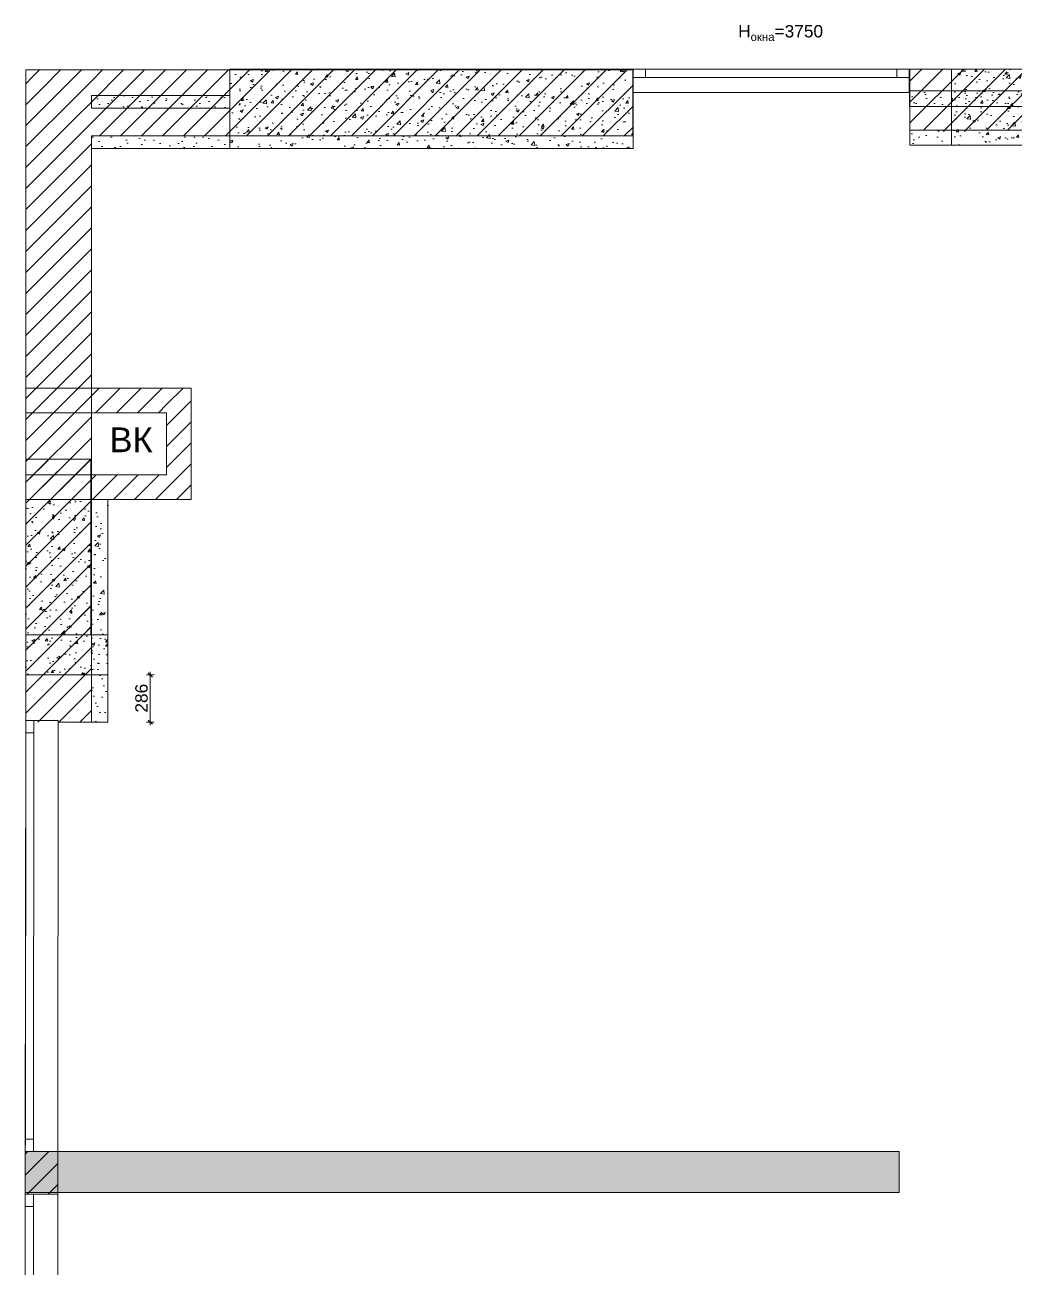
# Model space of a CAD drawing. Header units: millimetres. Extents: x 2336463 to 2579121, y 595385 to 778077.
# Drawn here: x 2422312 to 2428312, y 710178 to 717715 of the extents above; entities that cross this region are included whole.
import ezdxf

# ---------------------------------------------------------------- set-up
doc = ezdxf.new("R2010")
doc.units = ezdxf.units.MM
doc.header["$MEASUREMENT"] = 0
for name, color, linetype, lineweight in [('+возводимые стены шриховка_Ном._пера__1', 7, 'Continuous', 13), ('Окна ARCHICAD_Ном._пера__1', 7, 'Continuous', 13), ('сит план_Ном._пера__1', 7, 'Continuous', 13)]:
    doc.layers.add(name, color=color, linetype=linetype, lineweight=lineweight)
for name, color, linetype, lineweight, true_color in [('+возводимые стены шриховка_Ном._пера__183', 7, 'Continuous', 0, 0xe8e8e8), ('+размер возводимые стены_Ном._пера__242', 7, 'Continuous', 13, 0x1b55b5), ('сит план_Ном._пера__87', 7, 'Continuous', 20, 0x6a6a6a)]:
    doc.layers.add(name, color=color, linetype=linetype, lineweight=lineweight, true_color=true_color)
doc.layers.add('+размер возводимые стены', color=7, linetype='Continuous')
doc.layers.add('сит план', color=7, linetype='Continuous')
doc.styles.add('СГЕНЕРИР_СТИЛЬ_1', font='arial.ttf')
doc.dimstyles.new('СГЕНЕРИР_СТИЛЬ__2', dxfattribs={"dimtxt": 75, "dimasz": 23.75, "dimexe": 0.18, "dimexo": 300, "dimgap": 0, "dimtad": 1, "dimdec": 0, "dimzin": 0, "dimdsep": 46, "dimtxsty": 'СГЕНЕРИР_СТИЛЬ_1', "dimblk": 'ARROWHEAD_6', "dimblk1": 'ARROWHEAD_6', "dimblk2": 'ARROWHEAD_6', "dimcen": 0.09, "dimclrd": 256, "dimclre": 256, "dimclrt": 256, "dimazin": 0, "dimtfac": 1, "dimtdec": 4, "dimtmove": 0, "dimatfit": 3, "dimfxl": 0, "dimtolj": 1, "dimtzin": 0, "dimarcsym": 0})
pattern_1 = [(45, (2086872.015, 585988.686), (-55.684659, 55.684659), [0, -52.5, 0, -78.75]), (110, (2087047.015, 585988.686), (74.000794, 26.934086), [0, -38.5, 0, -66.5])]
pattern_2 = [(45, (2086872.015, 585813.69), (-63.639609, 63.639609), [])]
pattern_3 = [(50, (2086872.01, 585813.69), (-182.18467, 15.939086), [19.05, -209.55]), (355, (2086872.01, 585813.69), (-35.24342, 191.05685), [15.24, -167.64058]), (100.451445, (2086887.2, 585812.36), (146.94125, 175.11775), [16.19001, -178.09024]), (46.1842, (2086872.01, 585864.49), (-271.07904, 42.04233), [28.575, -314.325]), (96.63556, (2086894.6, 585860.98), (237.40413, 247.42612), [24.28502, -267.1356]), (351.18415, (2086872.01, 585864.49), (237.40413, 247.42612), [22.85997, -251.45973]), (21, (2086897.41, 585851.79), (-151.61439, 102.2652), [19.05, -209.55]), (326, (2086897.41, 585851.79), (61.80203, 184.18797), [15.24, -167.64]), (71.451445, (2086910.05, 585843.26), (213.41642, 81.92277), [16.19001, -178.08994]), (37.5, (2086872.015, 585813.686), (3.088603, 84.555039), [0, -165.608, 0, -170.18, 0, -168.275]), (7.5, (2086872.015, 585813.69), (66.819663, 100.180575), [0, -97.028, 0, -161.798, 0, -64.135]), (327.5, (2086815.37, 585813.686), (-135.590595, 5.728744), [0, -63.5, 0, -198.12, 0, -262.89]), (317.5, (2086789.97, 585813.69), (148.12918, 25.42649), [0, -82.55, 0, -131.572, 0, -186.69])]

# ---------------------------------------------------------------- blocks, each defined once
blk = doc.blocks.new('Окно 25_14')
at = {"layer": 'Окна ARCHICAD_Ном._пера__1', "color": 7, "linetype": 'Continuous', "lineweight": 13}
for p, q in [((-837.5, 0), (837.5, 0)), ((-837.5, 0), (-762.5, 0)), ((-837.5, 0), (-837.5, -50)), ((-837.5, 0), (-837.5, -50)), ((-762.5, 0), (-762.5, -50)), ((-762.5, 0), (762.5, 0)), ((762.5, -50), (762.5, 0)), ((762.5, 0), (837.5, 0)), ((837.5, 0), (837.5, -50)), ((837.5, 0), (837.5, -50)), ((-762.5, -50), (-837.5, -50)), ((-837.5, -50), (-837.5, -140)), ((762.5, -50), (-762.5, -50)), ((837.5, -50), (762.5, -50)), ((837.5, -50), (837.5, -140)), ((-837.5, -140), (837.5, -140))]:
    blk.add_line(p, q, dxfattribs=at)
blk = doc.blocks.new('Стена_812', base_point=(2427679.9, 717445.8))
at = {"layer": 'сит план_Ном._пера__87', "linetype": 'Continuous', "lineweight": 20, "true_color": 0x6a6a6a}
h = blk.add_hatch(dxfattribs=at)
h.set_pattern_fill('Блоки_Бетонные_Эффективные', color=251, style=0, pattern_type=2)
h.set_pattern_definition(pattern_2)
h.paths.add_polyline_path([(2426000.9, 717445.8), (2426000.9, 717305.8), (2426000.9, 717305.8), (2426000.9, 717445.8)])
h = blk.add_hatch(dxfattribs=at)
h.set_pattern_fill('Блоки_Бетонные_Эффективные', color=251, style=0, pattern_type=2)
h.set_pattern_definition(pattern_2)
h.paths.add_polyline_path([(2427679.9, 717445.8), (2427675.9, 717445.8), (2427675.9, 717305.8), (2427679.9, 717305.8)])
at = {"layer": 'сит план_Ном._пера__1', "color": 7, "linetype": 'Continuous', "lineweight": 13}
for p, q in [((2426000.9, 717445.8), (2426000.9, 717395.8)), ((2427675.9, 717445.8), (2427675.9, 717395.8)), ((2426000.9, 717395.8), (2426000.9, 717305.8)), ((2427675.9, 717395.8), (2427675.9, 717305.8))]:
    blk.add_line(p, q, dxfattribs=at)
at = {"layer": 'сит план_Ном._пера__1', "color": 7, "linetype": 'Continuous', "lineweight": 13, "flags": 128}
for points in [[(2426000.9, 717445.8), (2426000.9, 717445.8)], [(2426000.9, 717445.8), (2426000.9, 717305.8)], [(2427679.9, 717445.8), (2427675.9, 717445.8)], [(2427679.9, 717305.8), (2427679.9, 717445.8)], [(2427675.9, 717305.8), (2427679.9, 717305.8)]]:
    blk.add_lwpolyline(points, dxfattribs=at)
at = {"layer": 'Окна ARCHICAD_Ном._пера__1', "color": 7, "linetype": 'Continuous', "lineweight": 13, "xscale": -1, "zscale": 1000}
blk.add_blockref('Окно 25_14', (2426838.4, 717445.8), dxfattribs=at)
blk = doc.blocks.new('Стена_813', base_point=(2425998.7, 717441.8))
at = {"layer": 'сит план_Ном._пера__87', "linetype": 'Continuous', "lineweight": 20, "true_color": 0x6a6a6a}
h = blk.add_hatch(dxfattribs=at)
h.set_pattern_fill('Блоки_Бетонные_Эффективные', color=251, style=0, pattern_type=2)
h.set_pattern_definition(pattern_2)
h.paths.add_polyline_path([(2422318, 717041.8), (2422716, 717041.8), (2422318, 717441.8)])
h = blk.add_hatch(dxfattribs=at)
h.set_pattern_fill('Блоки_Бетонные_Эффективные', color=251, style=0, pattern_type=2)
h.set_pattern_definition(pattern_2)
h.paths.add_polyline_path([(2422318.1, 717441.8), (2422318, 717441.8), (2422318.1, 717441.7)])
h = blk.add_hatch(dxfattribs=at)
h.set_pattern_fill('Блоки_Бетонные_Эффективные', color=251, style=0, pattern_type=2)
h.set_pattern_definition(pattern_2)
h.paths.add_polyline_path([(2422318.1, 717441.8), (2422318.1, 717441.7), (2422716, 717041.8), (2422716, 717441.8)])
h = blk.add_hatch(dxfattribs=at)
h.set_pattern_fill('Блоки_Бетонные_Эффективные', color=251, style=0, pattern_type=2)
h.set_pattern_definition(pattern_2)
h.paths.add_polyline_path([(2422716, 717041.8), (2425998.7, 717041.8), (2425998.7, 717441.8), (2422716, 717441.8)])
at = {"layer": 'сит план_Ном._пера__1', "color": 7, "linetype": 'Continuous', "lineweight": 13, "flags": 128}
for points in [[(2422318, 717441.8), (2422318, 717041.8)], [(2425998.7, 717441.8), (2422318, 717441.8)], [(2425998.7, 717041.8), (2425998.7, 717441.8)], [(2422716, 717041.8), (2425998.7, 717041.8)]]:
    blk.add_lwpolyline(points, dxfattribs=at)
blk = doc.blocks.new('Стена_814', base_point=(2422318, 715081))
at = {"layer": 'сит план_Ном._пера__87', "linetype": 'Continuous', "lineweight": 20, "true_color": 0x6a6a6a}
h = blk.add_hatch(dxfattribs=at)
h.set_pattern_fill('Блоки_Бетонные_Эффективные', color=251, style=0, pattern_type=2)
h.set_pattern_definition(pattern_2)
h.paths.add_polyline_path([(2422318, 715081), (2422318, 714015.3), (2422713, 714015.3), (2422713, 715081)])
at = {"layer": 'сит план_Ном._пера__1', "color": 7, "linetype": 'Continuous', "lineweight": 13, "flags": 128}
for points in [[(2422318, 715081), (2422318, 714015.3)], [(2422713, 715081), (2422318, 715081)], [(2422713, 714015.3), (2422713, 715081)], [(2422318, 714015.3), (2422713, 714015.3)]]:
    blk.add_lwpolyline(points, dxfattribs=at)
blk = doc.blocks.new('Стена_815', base_point=(2422318, 715512.1))
at = {"layer": 'сит план_Ном._пера__87', "linetype": 'Continuous', "lineweight": 20, "true_color": 0x6a6a6a}
h = blk.add_hatch(dxfattribs=at)
h.set_pattern_fill('Блоки_Бетонные_Эффективные', color=251, style=0, pattern_type=2)
h.set_pattern_definition(pattern_2)
h.paths.add_polyline_path([(2423171, 715512.1), (2422318, 715512.1), (2422318, 715362.1), (2423171, 715362.1)])
h = blk.add_hatch(dxfattribs=at)
h.set_pattern_fill('Блоки_Бетонные_Эффективные', color=251, style=0, pattern_type=2)
h.set_pattern_definition(pattern_2)
h.paths.add_polyline_path([(2423171, 715362.1), (2423321, 715362.1), (2423321, 715512.1)])
h = blk.add_hatch(dxfattribs=at)
h.set_pattern_fill('Блоки_Бетонные_Эффективные', color=251, style=0, pattern_type=2)
h.set_pattern_definition(pattern_2)
h.paths.add_polyline_path([(2423171, 715362.1), (2423321, 715512.1), (2423171, 715512.1)])
at = {"layer": 'сит план_Ном._пера__1', "color": 7, "linetype": 'Continuous', "lineweight": 13, "flags": 128}
for points in [[(2423321, 715512.1), (2422318, 715512.1)], [(2422318, 715512.1), (2422318, 715362.1)], [(2423321, 715512.1), (2423321, 715362.1)], [(2422318, 715362.1), (2423171, 715362.1)]]:
    blk.add_lwpolyline(points, dxfattribs=at)
blk = doc.blocks.new('Стена_816', base_point=(2423321, 715512.1))
at = {"layer": 'сит план_Ном._пера__87', "linetype": 'Continuous', "lineweight": 20, "true_color": 0x6a6a6a}
h = blk.add_hatch(dxfattribs=at)
h.set_pattern_fill('Блоки_Бетонные_Эффективные', color=251, style=0, pattern_type=2)
h.set_pattern_definition(pattern_2)
h.paths.add_polyline_path([(2423171, 715362.1), (2423171, 714986), (2423321, 714986), (2423321, 715362.1)])
h = blk.add_hatch(dxfattribs=at)
h.set_pattern_fill('Блоки_Бетонные_Эффективные', color=251, style=0, pattern_type=2)
h.set_pattern_definition(pattern_2)
h.paths.add_polyline_path([(2423171, 714836), (2423321, 714836), (2423171, 714986)])
h = blk.add_hatch(dxfattribs=at)
h.set_pattern_fill('Блоки_Бетонные_Эффективные', color=251, style=0, pattern_type=2)
h.set_pattern_definition(pattern_2)
h.paths.add_polyline_path([(2423171, 714986), (2423321, 714836), (2423321, 714986)])
at = {"layer": 'сит план_Ном._пера__1', "color": 7, "linetype": 'Continuous', "lineweight": 13, "flags": 128}
for points in [[(2423171, 715362.1), (2423171, 714986)], [(2423321, 714836), (2423321, 715362.1)], [(2423321, 714836), (2423171, 714836)]]:
    blk.add_lwpolyline(points, dxfattribs=at)
blk = doc.blocks.new('Стена_817', base_point=(2423321, 714836))
at = {"layer": 'сит план_Ном._пера__87', "linetype": 'Continuous', "lineweight": 20, "true_color": 0x6a6a6a}
h = blk.add_hatch(dxfattribs=at)
h.set_pattern_fill('Блоки_Бетонные_Эффективные', color=251, style=0, pattern_type=2)
h.set_pattern_definition(pattern_2)
h.paths.add_polyline_path([(2423171, 714986), (2422318, 714986), (2422318, 714836), (2423171, 714836)])
at = {"layer": 'сит план_Ном._пера__1', "color": 7, "linetype": 'Continuous', "lineweight": 13, "flags": 128}
for points in [[(2423171, 714986), (2422318, 714986)], [(2422318, 714836), (2422318, 714986)], [(2422318, 714836), (2423171, 714836)]]:
    blk.add_lwpolyline(points, dxfattribs=at)
blk = doc.blocks.new('Стена_818', base_point=(2422318, 717441.8))
at = {"layer": 'сит план_Ном._пера__87', "linetype": 'Continuous', "lineweight": 20, "true_color": 0x6a6a6a}
h = blk.add_hatch(dxfattribs=at)
h.set_pattern_fill('Блоки_Бетонные_Эффективные', color=251, style=0, pattern_type=2)
h.set_pattern_definition(pattern_2)
h.paths.add_polyline_path([(2422318, 717041.8), (2422317.7, 713485.4), (2422715.7, 713485.2), (2422716, 717041.8)])
at = {"layer": 'сит план_Ном._пера__1', "color": 7, "linetype": 'Continuous', "lineweight": 13, "flags": 128}
for points in [[(2422318, 717041.8), (2422317.7, 713485.4)], [(2422715.7, 713485.2), (2422716, 717041.8)], [(2422715.7, 713485.2), (2422514.7, 713485.3)]]:
    blk.add_lwpolyline(points, dxfattribs=at)
blk = doc.blocks.new('Окно 25_3')
at = {"layer": 'Окна ARCHICAD_Ном._пера__1', "color": 7, "linetype": 'Continuous', "lineweight": 13}
for p, q in [((-1307.5, 0), (1307.5, 0)), ((-1307.5, 0), (-1232.5, 0)), ((-1307.5, 0), (-1307.5, -50)), ((-1307.5, 0), (-1307.5, -50)), ((-1232.5, 0), (-1232.5, -50)), ((-1232.5, 0), (1232.5, 0)), ((1232.5, -50), (1232.5, 0)), ((1232.5, 0), (1307.5, 0)), ((1307.5, 0), (1307.5, -50)), ((1307.5, 0), (1307.5, -50)), ((-1232.5, -50), (-1307.5, -50)), ((-1307.5, -50), (-1307.5, -197)), ((1232.5, -50), (-1232.5, -50)), ((1307.5, -50), (1232.5, -50)), ((1307.5, -50), (1307.5, -197)), ((-1307.5, -197), (1307.5, -197))]:
    blk.add_line(p, q, dxfattribs=at)
blk = doc.blocks.new('Окно 25_15')
at = {"layer": 'Окна ARCHICAD_Ном._пера__1', "color": 7, "linetype": 'Continuous', "lineweight": 13}
for p, q in [((-1316.8, 0), (1316.8, 0)), ((-1316.8, 0), (-1241.8, 0)), ((-1316.8, 0), (-1316.8, -50)), ((-1316.8, 0), (-1316.8, -50)), ((-1241.8, 0), (-1241.8, -50)), ((-1241.8, 0), (1241.8, 0)), ((1241.8, -50), (1241.8, 0)), ((1241.8, 0), (1316.8, 0)), ((1316.8, 0), (1316.8, -50)), ((1316.8, 0), (1316.8, -50)), ((-1241.8, -50), (-1316.8, -50)), ((-1316.8, -50), (-1316.8, -197)), ((1241.8, -50), (-1241.8, -50)), ((1316.8, -50), (1241.8, -50)), ((1316.8, -50), (1316.8, -197)), ((-1316.8, -197), (1316.8, -197))]:
    blk.add_line(p, q, dxfattribs=at)
blk = doc.blocks.new('Стена_819', base_point=(2422317.7, 713485.4))
at = {"layer": 'сит план_Ном._пера__87', "linetype": 'Continuous', "lineweight": 20, "true_color": 0x6a6a6a}
h = blk.add_hatch(dxfattribs=at)
h.set_pattern_fill('Блоки_Бетонные_Эффективные', color=251, style=0, pattern_type=2)
h.set_pattern_definition(pattern_2)
h.paths.add_polyline_path([(2422315.3, 710880.4), (2422315.1, 710620.7), (2422512.1, 710620.5), (2422512.3, 710880.2)])
h = blk.add_hatch(dxfattribs=at)
h.set_pattern_fill('Блоки_Бетонные_Эффективные', color=251, style=0, pattern_type=2)
h.set_pattern_definition(pattern_2)
h.paths.add_polyline_path([(2422312.4, 707821.3), (2422509.4, 707821.2), (2422509.6, 707987), (2422312.6, 707987.2)])
at = {"layer": 'сит план_Ном._пера__1', "color": 7, "linetype": 'Continuous', "lineweight": 13}
for p, q in [((2422317.7, 713495.4), (2422367.7, 713495.4)), ((2422367.7, 713495.4), (2422514.7, 713495.2)), ((2422315.3, 710880.4), (2422365.3, 710880.4)), ((2422365.3, 710880.4), (2422512.3, 710880.2)), ((2422315.1, 710620.7), (2422365.1, 710620.6)), ((2422365.1, 710620.6), (2422512.1, 710620.5)), ((2422312.6, 707987.2), (2422362.6, 707987.1)), ((2422362.6, 707987.1), (2422509.6, 707987))]:
    blk.add_line(p, q, dxfattribs=at)
at = {"layer": 'сит план_Ном._пера__1', "color": 7, "linetype": 'Continuous', "lineweight": 13, "flags": 128}
for points in [[(2422315.3, 710880.4), (2422315.1, 710620.7)], [(2422512.1, 710620.5), (2422512.3, 710880.2)], [(2422312.6, 707987.2), (2422312.4, 707821.3)], [(2422509.4, 707821.2), (2422509.6, 707987)]]:
    blk.add_lwpolyline(points, dxfattribs=at)
at = {"layer": 'Окна ARCHICAD_Ном._пера__1', "color": 7, "linetype": 'Continuous', "lineweight": 13, "zscale": 1000, "rotation": 89.94625817430044}
for name, p in [('Окно 25_3', (2422316.5, 712187.9)), ('Окно 25_15', (2422313.8, 709303.9))]:
    blk.add_blockref(name, p, dxfattribs=at)
blk = doc.blocks.new('Стена_887', base_point=(2429545.3, 717075.8))
at = {"layer": 'сит план_Ном._пера__87', "linetype": 'Continuous', "lineweight": 20, "true_color": 0x6a6a6a}
h = blk.add_hatch(dxfattribs=at)
h.set_pattern_fill('Блоки_Бетонные_Эффективные', color=251, style=0, pattern_type=2)
h.set_pattern_definition(pattern_2)
h.paths.add_polyline_path([(2429545.3, 717445.8), (2427679.9, 717445.8), (2427679.9, 717075.8), (2429545.3, 717075.8)])
at = {"layer": 'сит план_Ном._пера__1', "color": 7, "linetype": 'Continuous', "lineweight": 13, "flags": 128}
for points in [[(2429545.3, 717445.8), (2427679.9, 717445.8)], [(2427679.9, 717445.8), (2427679.9, 717075.8)], [(2429545.3, 717075.8), (2429545.3, 717445.8)], [(2427679.9, 717075.8), (2429545.3, 717075.8)]]:
    blk.add_lwpolyline(points, dxfattribs=at)
blk = doc.blocks.new('*D3663', base_point=(2086872, 585813.7))
at = {"layer": '+размер возводимые стены_Ном._пера__242', "color": 152, "linetype": 'Continuous', "lineweight": 13, "true_color": 0x1b55b5}
for p, q in [((2423096.6, 713771.1), (2423049.7, 713771.1)), ((2423085.6, 713758.6), (2423060.6, 713783.6)), ((2423073.1, 713771.1), (2423073.1, 713789.9)), ((2423073.1, 713485.2), (2423073.1, 713771.1)), ((2423096.6, 713485.2), (2423049.7, 713485.2)), ((2423060.6, 713497.7), (2423085.6, 713472.7)), ((2423073.1, 713466.5), (2423073.1, 713485.2))]:
    blk.add_line(p, q, dxfattribs=at)
at = {"layer": '+размер возводимые стены_Ном._пера__242', "color": 152, "lineweight": 13, "true_color": 0x1b55b5, "insert": (2423058.1, 713542.8), "char_height": 75, "attachment_point": 7, "rotation": 90, "style": 'СГЕНЕРИР_СТИЛЬ_1'}
blk.add_mtext('\\A1;{\\pql;\\fArial|b0|i0|c204|p38;286}', dxfattribs=at)
blk = doc.blocks.new('ARROWHEAD_6')
at = {"color": 0, "linetype": 'Continuous', "lineweight": 0}
for p, q in [((0, 0), (-1, 0)), ((-0.5, -0.5), (0.5, 0.5))]:
    blk.add_line(p, q, dxfattribs=at)

msp = doc.modelspace()

# ---------------------------------------------------------------- hatches: boundary and pattern name
at = {"layer": '+возводимые стены шриховка_Ном._пера__183', "linetype": 'Continuous', "lineweight": 0, "true_color": 0xe8e8e8}
h = msp.add_hatch(dxfattribs=at)
h.set_pattern_fill('Штукатурка__Гипс_01', color=254, style=0, pattern_type=2)
h.set_pattern_definition(pattern_1)
h.paths.add_polyline_path([(2429543, 717219.8), (2427677.9, 717219.8), (2427677.9, 717315.8), (2429543, 717315.8)])
h = msp.add_hatch(dxfattribs=at)
h.set_pattern_fill('Штукатурка__Гипс_01', color=254, style=0, pattern_type=2)
h.set_pattern_definition(pattern_1)
h.paths.add_polyline_path([(2423556.4, 717210.8), (2422716, 717210.8), (2422716, 717285.8), (2423556.4, 717285.8)])
h = msp.add_hatch(dxfattribs=at)
h.set_pattern_fill('Штукатурка__Гипс_01', color=254, style=0, pattern_type=2)
h.set_pattern_definition(pattern_1)
h.paths.add_polyline_path([(2427679.9, 717075.8), (2427932.9, 717075.8), (2427932.9, 716985.8), (2427679.9, 716985.8)])
h = msp.add_hatch(dxfattribs=at)
h.set_pattern_fill('Штукатурка__Гипс_01', color=254, style=0, pattern_type=2)
h.set_pattern_definition(pattern_1)
h.paths.add_polyline_path([(2423556.4, 716965.8), (2422716, 716965.8), (2422716, 717041.8), (2423556.4, 717041.8)])
h = msp.add_hatch(dxfattribs=at)
h.set_pattern_fill('Штукатурка__Гипс_01', color=254, style=0, pattern_type=2)
h.set_pattern_definition(pattern_1)
h.paths.add_polyline_path([(2422715.7, 713485.2), (2422816, 713485.2), (2422816, 714015.1), (2422715.7, 714015.1)])
at = {"layer": 'сит план_Ном._пера__1', "linetype": 'Continuous', "lineweight": 13}
h = msp.add_hatch(dxfattribs=at)
h.set_pattern_fill('AR_CONC', style=0, pattern_type=2)
h.set_pattern_definition(pattern_3)
h.paths.add_polyline_path([(2426000.9, 716965.8), (2423556.4, 716965.8), (2423556.4, 717445.8), (2426000.9, 717445.8)])
h = msp.add_hatch(dxfattribs=at)
h.set_pattern_fill('AR_CONC', style=0, pattern_type=2)
h.set_pattern_definition(pattern_3)
h.paths.add_polyline_path([(2429134.1, 716985.8), (2427932.9, 716985.8), (2427932.9, 717445.8), (2429134.1, 717445.8)])
h = msp.add_hatch(dxfattribs=at)
h.set_pattern_fill('AR_CONC', style=0, pattern_type=2)
h.set_pattern_definition(pattern_3)
h.paths.add_polyline_path([(2422816, 714836), (2422318, 714836), (2422318, 713771.1), (2422816, 713771.1)])
h = msp.add_hatch(dxfattribs=at)
h.set_pattern_fill('AR_CONC', style=0, pattern_type=2)
h.set_pattern_definition(pattern_3)
h.paths.add_polyline_path([(2422314.6, 710880.5), (2427614, 710880.5), (2427614, 710630.5), (2422314.6, 710630.5)])

# ---------------------------------------------------------------- linework, layer by layer
at = {"layer": '+возводимые стены шриховка_Ном._пера__1', "color": 7, "linetype": 'Continuous', "lineweight": 13, "flags": 128}
for points in [[(2429543, 717219.8), (2427677.9, 717219.8), (2427677.9, 717315.8), (2429543, 717315.8)], [(2423556.4, 717210.8), (2422716, 717210.8), (2422716, 717285.8), (2423556.4, 717285.8)], [(2427679.9, 717075.8), (2427932.9, 717075.8), (2427932.9, 716985.8), (2427679.9, 716985.8)], [(2423556.4, 716965.8), (2422716, 716965.8), (2422716, 717041.8), (2423556.4, 717041.8)], [(2422715.7, 713485.2), (2422816, 713485.2), (2422816, 714015.1), (2422715.7, 714015.1)]]:
    msp.add_lwpolyline(points, close=True, dxfattribs=at)
at = {"layer": 'сит план_Ном._пера__1', "color": 7, "linetype": 'Continuous', "lineweight": 13, "flags": 128}
for points in [[(2426000.9, 716965.8), (2423556.4, 716965.8), (2423556.4, 717445.8), (2426000.9, 717445.8)], [(2429134.1, 716985.8), (2427932.9, 716985.8), (2427932.9, 717445.8), (2429134.1, 717445.8)], [(2422816, 714836), (2422318, 714836), (2422318, 713771.1), (2422816, 713771.1)], [(2422314.6, 710880.5), (2427614, 710880.5), (2427614, 710630.5), (2422314.6, 710630.5)]]:
    msp.add_lwpolyline(points, close=True, dxfattribs=at)

# ---------------------------------------------------------------- block references
at = {"layer": 'сит план', "color": 7, "lineweight": 13}
for name, p in [('Стена_812', (2427679.9, 717445.8)), ('Стена_887', (2429545.3, 717075.8)), ('Стена_813', (2425998.7, 717441.8)), ('Стена_818', (2422318, 717441.8)), ('Стена_815', (2422318, 715512.1)), ('Стена_816', (2423321, 715512.1)), ('Стена_814', (2422318, 715081)), ('Стена_817', (2423321, 714836)), ('Стена_819', (2422317.7, 713485.4))]:
    msp.add_blockref(name, p, dxfattribs=at)

# ---------------------------------------------------------------- texts
at = {"layer": 'сит план_Ном._пера__1', "color": 7, "linetype": 'Continuous', "lineweight": 13, "attachment_point": 1, "style": 'СГЕНЕРИР_СТИЛЬ_1'}
for s, insert, char_height in [('\\A1;{\\pql;\\fArial|b0|i0|c204|p38;H\\fArial|b0|i0|c204|p38;\\A1{\\H.66x;\\S ^ окна;}\\fArial|b0|i0|c204|p38;=3750}', (2426637.8, 717736.1), 75), ('\\A1;{\\pql;\\fArial|b0|i0|c204|p38;ВК}', (2422825.5, 715272.8), 150)]:
    msp.add_mtext(s, dxfattribs=dict(at, insert=insert, char_height=char_height))

# ---------------------------------------------------------------- dimensions: what is measured, and where the dimension line sits
at = {"layer": '+размер возводимые стены', "color": 152, "linetype": 'Continuous', "lineweight": 13, "true_color": 0x1b55b5}
dim = msp.add_linear_dim(base=(2423073.1, 713771.1), p1=(2422816, 713485.2), p2=(2422816, 713771.1), angle=90, dimstyle='СГЕНЕРИР_СТИЛЬ__2', dxfattribs=at)
dim.commit()
dim.dimension.update_dxf_attribs({"geometry": '*D3663', "text_midpoint": (2423020.6, 713628.6), "dimtype": 160, "text_rotation": 90})

doc.saveas('drawing.dxf')
